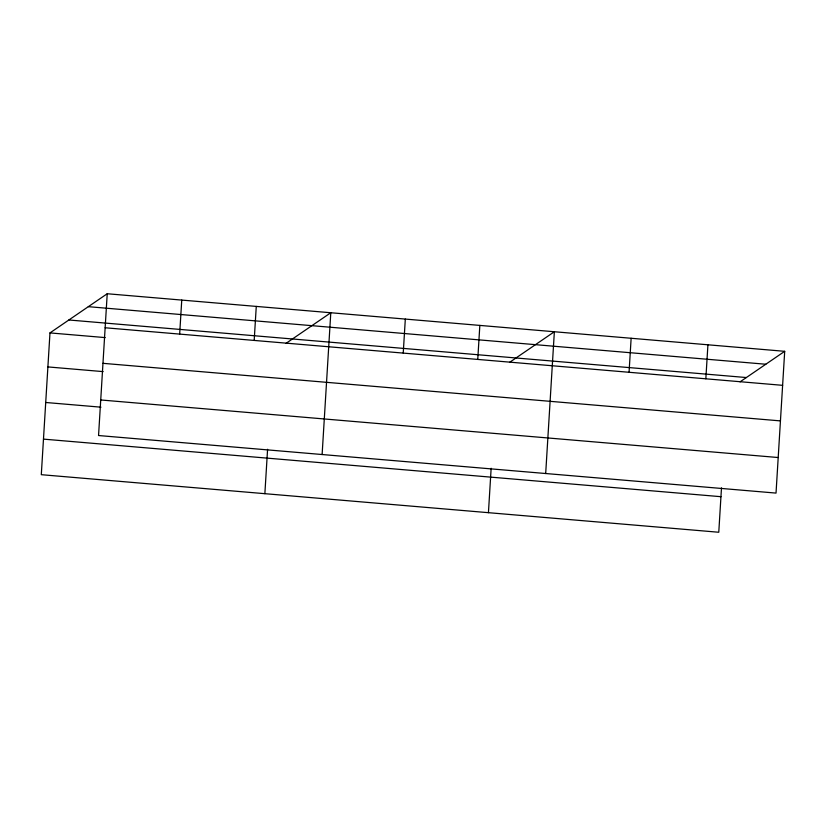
<?xml version="1.0" encoding="UTF-8"?>
<svg xmlns="http://www.w3.org/2000/svg" width="826" height="826" viewBox="0 0 826 826"><rect width="100%" height="100%" fill="white"/><g stroke="black" fill="none" stroke-linecap="round" stroke-linejoin="round"><path stroke-width="1.24" d="M107.225 293.746L98.552 435.529L776.027 493.091L784.7 351.318L107.225 293.746L49.973 332.909L41.3 474.682L718.775 532.254L721.49 487.846M179.665 334.096L181.751 300.075M254.191 340.436L256.267 306.415M264.867 493.68L267.583 449.282M322.119 454.527L330.792 312.744L286.137 343.286M403.233 353.094L405.318 319.073M477.758 359.424L479.834 325.413M488.434 512.678L491.15 468.27M545.687 473.525L554.36 331.742L509.704 362.284M629.061 372.289L631.136 338.268M705.838 378.804L707.923 344.793M740.044 381.86L784.7 351.318M88.33 306.673L765.805 364.235M68.868 319.982L746.343 377.544M105.139 327.767L782.614 385.329M49.973 332.909L105.222 337.597M102.971 363.326L780.446 420.899M47.887 366.92L103.136 371.617M100.731 399.97L778.206 457.532M45.719 402.489L100.968 407.177M43.479 439.122L720.953 496.694"/></g></svg>
